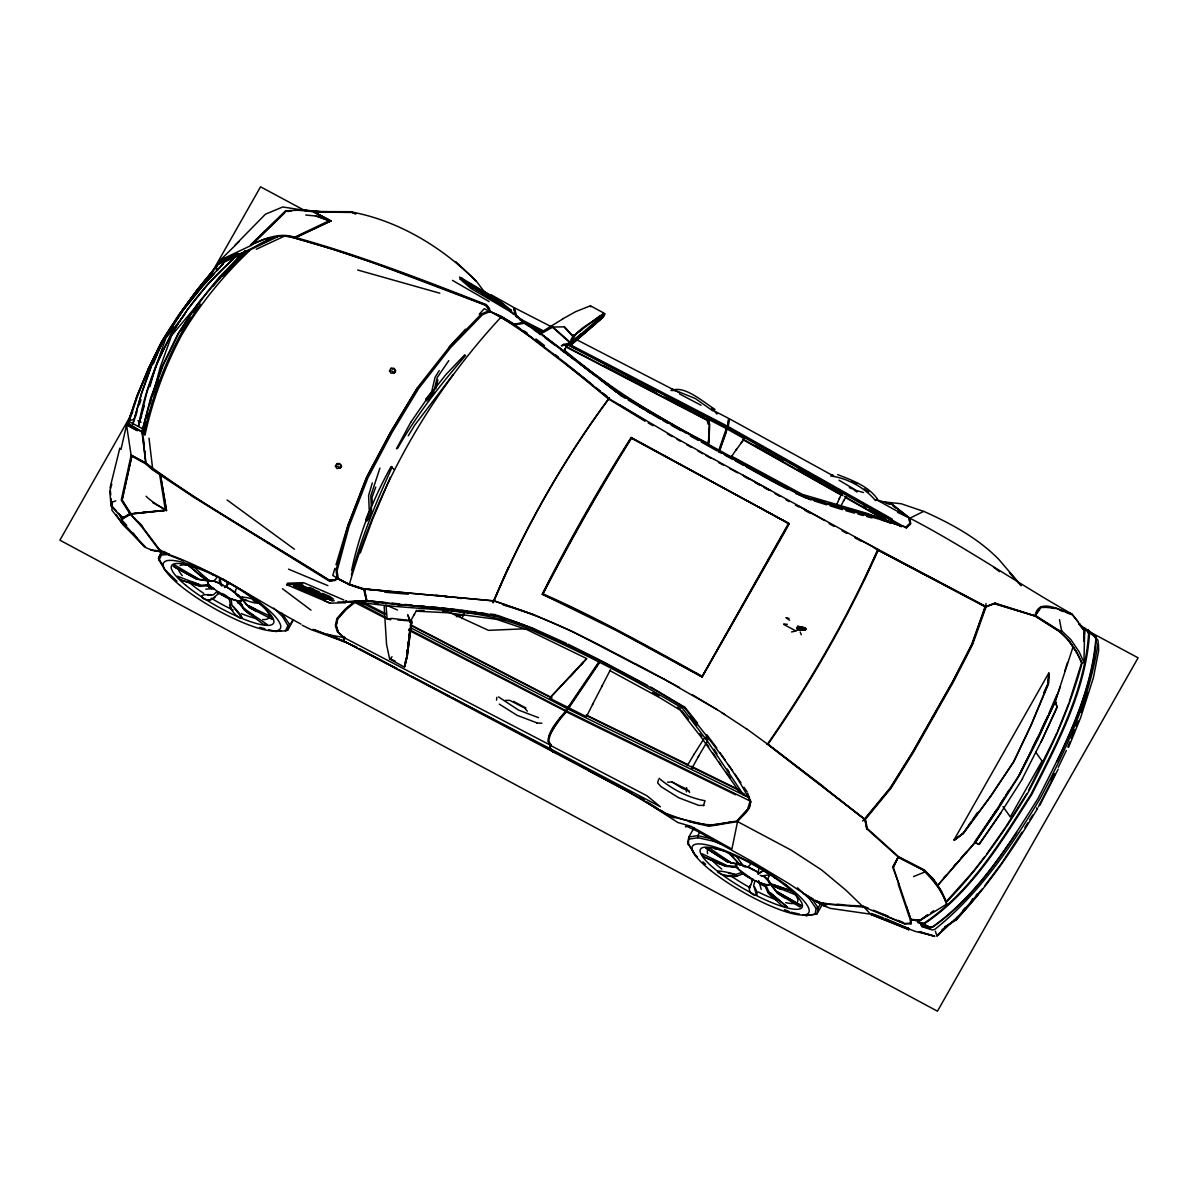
<?xml version="1.0" encoding="UTF-8"?>
<svg xmlns="http://www.w3.org/2000/svg" width="1198" height="1198" viewBox="0 0 1198 1198"><rect width="100%" height="100%" fill="white"/><g stroke="black" fill="none" stroke-linecap="round" stroke-linejoin="round"><path stroke-width="1.5" d="M985.924 603.537L986.074 606.742L994.879 603.597L1035.162 615.922L1059.092 631.136C1069.544 639.597 1076.658 651.308 1081.959 663.363C1069.829 708.407 1050.212 750.817 1028.393 791.893L1028.303 792.088C1004.568 831.247 978.586 869.209 946.435 902.019L945.821 902.094C941.089 889.785 933.796 878.299 923.493 869.958L898.26 857.034L866.918 828.941L864.776 819.147L767.499 743.898M893.453 867.382L898.26 857.034L892.645 866.978L899.039 884.528M1069.38 701.594L1081.554 663.063L1083.935 662.464L1084.654 630.657L1078.619 623.499L1095.511 637.336M877.505 499.162C868.475 486.074 851.973 480.233 837.657 474.618M832.7 474.693L831.547 474.872M411.303 624.353L411.468 620.684L391.866 618.438L387.149 618.962L385.996 605.065M962.788 833.778L954.192 840.112L963.716 833.044L990.836 796.206L1013.793 761.823L1031.283 724.985L1048.535 683.699L1048.939 673.246L1048.31 683.489L1031.104 724.805L1013.628 761.658L990.656 796.041L963.491 832.85L954.192 840.112L962.788 833.853L971.099 821.693M533.125 614.454L494.46 601.007L365.495 588.967L365.165 589.82L349.636 584.414L338.27 578.769L337.072 570.802L349.097 526.311L367.876 477.897L391.986 432.568L418.581 388.586L450.523 347.69L482.524 314.67L490.177 311.555L515.23 325.542L587.11 380.679M714.951 409.372C704.139 402.678 685.031 385.427 672.512 390.249M588.712 770.763L639.687 797.868L677.694 822.457L691.156 826.395L731.918 849.038L737.549 821.588C741.188 816.677 753.018 808.036 749.858 801.851L747.627 809.099L736.665 821.139L708.752 825.452L673.216 817.111L664.426 813.083L626.045 790.515L346.447 642.428L313.906 629.609M568.226 344.65L726.976 426.877L726.857 428.734M1084.804 628.037L1094.658 636.482L1095.87 638.938C1090.944 695.978 1063.749 747.866 1038.247 798.108L1038.052 798.467C1008.476 845.309 978.227 894.397 932.314 926.982L929.648 927.072L917.893 921.217L911.229 919.255L911.289 923.913L904.76 923.838L881.264 913.879M869.568 913.205L863.399 906.302L868.385 908.264M1083.606 638.055L1084.205 630.897L1078.619 623.499L1080.117 624.023M561.323 345.638L570.667 342.733L570.937 339.843L573.108 336.249L600.018 315.733L604.96 313.666L590.539 305.834L590.704 306.838M708.078 444.353L708.407 440.879M1083.621 641.454L1084.654 630.657M571.132 342.868C575.085 329.046 592.501 322.247 603.987 314.954L602.864 313.741M686.424 791.863L686.589 787.655M758.888 867.127L758.214 874.151L763.396 870.602L770.284 874.75L761.524 875.918M708.467 443.08L709.186 425.245L707.704 420.124L566.369 346.641M728.758 419.21L727.665 426.817L728.639 418.387L713.993 410.794M865.196 819.612L864.881 818.593L890.234 787.895L912.382 752.404L952.844 681.168L971.743 644.359L984.891 607.251L986.074 606.742M728.519 873.237L736.051 874.42L741.757 872.369L736.231 866.903L726.108 866.409L718.95 863.713L703.511 856.705L702.073 853.77L727.65 865.869L736.066 866.319L735.886 864.597L737.444 864.207L727.471 861.916L705.847 848.034L727.486 861.796M1022.328 778.73L1040.957 742.056L1056.936 707.299L1055.438 701.369L1019.483 774.537L975.172 842.718L979.29 844.38L1000.884 812.993M1047.591 683.234L1048.939 673.246M409.072 635.075L409.881 629.579M405.553 661.64L406.062 658.166M406.826 652.97L407.335 649.496M407.844 646.036L408.608 640.84L407.829 646.291M409.102 637.486L411.588 622.331L407.275 655.845L405.044 665.1M563.509 345.129L570.877 344.949L592.007 326.5M411.783 621.058L407.245 656.354L404.699 666.852L405.942 659.065M406.751 653.584L407.29 649.945M409.162 637.306L410.465 628.531M411.094 621.328L406.991 655.65L404.31 667.031L389.889 659.214L392.016 656.744M726.976 426.877L725.569 429.902M871.979 914.374L830.364 908.369L823.55 905.673L815.179 900.282L820.256 902.304M906.032 527.899L727.845 427.342L727.261 428.869M135.554 536.554L121.357 521.055L122.825 518.824L131.001 513.867L129.788 513.613L121.253 500.06L131.121 455.27L126.554 425.005L137.291 430.696M735.722 865.944L736.306 862.904M126.434 425.694L126.629 424.691L137.411 430.411L127.677 423.328L137.066 395.909L148.672 368.25M697.521 856.914L694.825 854.459L687.712 842.853L688.895 836.938L694.091 827.818M688.266 844.815L688.895 836.938L697.805 835.65L711.627 838.765M802.87 914.853L806.254 915.616L814.984 914.359L816.138 908.548L809.578 898.904L797.449 887.808M708.258 424.317L707.254 420.902L708.228 419.21L726.288 428.614L725.733 433.152L720.103 448.247M726.288 428.614L718.411 451.541M743.314 440.4L744.272 438.708L727.156 429.079L719.264 452.02M338.27 578.769L337.387 578.125L334.916 580.087L329.675 580.566L194.211 497.005L153.104 469.526L146.066 463.297L131.915 455.614L122.016 500.255L130.417 513.777L142.427 526.91L159.663 549.747M123.738 492.737L122.136 500.09L131.001 513.867L123.065 518.06L121.627 520.441L121.807 518.195L120.1 515.095M120.998 449.46L126.629 424.691M124.128 490.97L131.915 455.614L131.121 455.27L131.975 455.644M337.132 578.215L336.054 570.008L348.079 525.503L366.858 477.104L390.967 431.774L417.563 387.793M351.628 570.383C359.13 533.949 373.087 498.937 391.147 466.471L393.932 469.376M435.773 388.946L437.869 380.021M179.086 314.685L197.925 288.763L220.237 261.793L237.758 253.706L219.863 260.505L238.926 241.771M703.481 805.625L704.993 800.728C688.146 797.733 672.138 789.272 659.08 778.341M138.713 425.44C149.765 360.957 184.118 302.45 233.071 259.352M110.036 487.856L119.845 448.067M365.495 588.967L364.462 589.146L366.543 601.186L354.009 602.115L345.294 609.078L336.938 618.453L335.335 625.461L337.327 631.72L344.71 637.98L343.916 641.2L346.686 642.667L327.443 634.027M138.489 426.084L147.144 391.402L157.537 362.47L170.61 334.961L187.891 308.994L208.033 284.166L235.362 256.477M343.032 640.81L343.826 637.591L328.881 634.745L356.39 647.055M141.678 432.852L150.648 398.11L162.763 365.061L178.038 333.688L197.191 304.442L219.489 276.873L244.961 250.996L249.618 250.652C223.517 275.375 200.635 303.334 182.186 334.212L182.066 334.392C165.054 365.959 152.73 399.803 145.033 434.814L141.678 432.852L151.023 398.275L163.108 365.315L178.337 334.032C196.143 303.154 220.417 276.019 244.961 250.996M143.206 430.501L142.487 433.287L145.602 462.892L153.104 469.526M143.55 429.109L145.407 421.921M146.336 418.327L147.728 412.921M150.05 403.936L151.442 398.545M143.85 434.185C151.547 399.263 163.812 365.495 180.778 334.002L200.321 304.067M335.994 564.782L347.809 525.548L366.588 477.148L390.713 431.819L417.308 387.838L449.505 346.896L481.491 313.876L488.709 310.911L488.709 308.59L485.684 305.056C422.609 280.437 359.325 255.908 294.004 237.863C276.259 230.301 260.745 244.946 245.395 251.445L244.677 252.059M302.765 584.13L286.666 584.669L330.139 603.178L345.189 602.714L346.072 600.947M153.134 393.438L160.382 366.858L171.554 335.695M133.023 423.568L141.469 393.423L151.712 364.866L164.695 337.671L181.961 311.6L201.968 286.876L214.457 273.429M111.788 484.172L109.782 491.3L111.085 505.945L122.331 518.135L122.63 516.982L121.253 519.034L123.439 517.281M146.066 463.297L142.143 433.272L143.236 429.468M149.9 386.684L155.306 367.666L165.953 337.986L184.806 314.52M132.783 424.182L141.649 393.303L151.966 364.731L165.039 337.447L182.381 311.151L202.492 286.142L226.617 259.786M351.433 574.875C361.302 537.647 376.217 501.962 392.195 466.995M360.284 552.952L372.488 519.558L390.293 477.418M372.293 482.959L368.61 495.508L369.254 510.857L365.809 519.543L366.977 521.16M334.916 568.346L332.774 575.474L349.247 584.744L365.001 589.955M136.901 396.014L148.432 368.535L161.685 341.61L178.577 315.433L197.266 289.811L216.913 266.181L215.82 268.711M139.447 421.471L144.299 405.763M1064.812 670.985L1067.553 662.464M1081.195 712.166L1087.485 692.564M557.684 753.557L551.934 751.236L549.208 748.166L550.96 744.752L550.077 748.615L552.802 751.685L549.957 747.837L550.96 744.752L549.208 742.206M984.891 607.251L995.149 603.118L1035.162 615.922L1041.317 606.982L1055.932 608.24L1072.3 614.379L1078.08 621.732M135.269 417.114L136.991 411.902M139.268 404.939L140.99 399.728M379.946 468.089L370.826 495.777L371.455 511.127L368.011 519.827L365.809 519.543M142.487 432.074L127.916 423.119L136.946 396.044M129.085 421.606L136.946 397.916M349.247 584.744C378.179 484.965 430.696 392.749 501.453 316.706L515.425 325.062M757.99 873.701L763.396 870.602M750.757 801.941L748.346 808.95L737.444 820.959M750.772 863.234C749.514 868.295 742.625 868.161 741.203 863.444M986.029 606.952L972.611 644.524L953.713 681.333L913.25 752.584L891.102 788.074L865.495 819.222L867.247 828.477L898.5 856.615L923.928 869.718L933.437 878.958L937.615 885.367L974.843 842.568L997.724 808.964M1056.995 694.451L1049.044 713.095M1060.425 686.424L1055.243 700.98L1037.992 738.058L1019.273 774.627M1055.318 701.249L1073.064 646.815L1068.856 640.481L1059.661 631.675L1035.072 616.101L994.789 603.852M375.768 487.032L371.994 497.395L372.264 505.301M658.421 779.778L657.657 782.878L660.907 786.577L678.757 797.778L698.853 805.415L703.915 805.385M152.086 396.808L158.465 379.407M751.985 880.725L752.763 878.643M242.61 596.948C237.489 597.997 232.667 592.037 237.144 587.844M496.811 697.356L496.541 700.141M138.908 422.969L141.649 416.065M111.085 505.945L112.702 501.902L115.862 500.839M1057.49 731.574L1068.826 703.346M1068.616 747.223L1080.641 717.617L1093.37 677.843L1098.656 650.784L1098.446 643.985M1067.762 747.028L1069.874 741.832M1071.282 738.372L1074.801 729.717M1076.208 726.258L1078.335 721.076M153.314 363.907L162.584 341.235L168.049 333.823M946.435 902.019L941.718 891.417L937.15 884.693L941.029 891.282M749.873 887.134L752.868 879.542L739.106 869.748A16.113 3.579 29.6 0 1 736.725 865.241A16.098 3.579 29.6 0 1 742.101 865.166M137.5 396.253L148.267 370.452M750.667 884.858C743.868 893.319 763.98 902.513 754.381 886.79M493.127 602.294C523.466 529.905 562.446 461.02 609.198 397.961M493.306 602.639C523.661 530.13 562.686 461.125 609.527 397.976M492.977 602.639L508.356 567.238M836.024 506.17L839.648 497.889M164.261 552.667L160.906 552.877L158.495 558.178L159.064 560.14L164.47 569.29L176.99 581.27M159.064 560.14L161.445 554.959L160.906 552.877M268.517 629.639L275.69 631.436L285.543 630.822L287.909 625.641L289.961 624.997L292.537 620.429M285.543 630.822L287.55 630.298L289.961 624.997L281.904 613.226M1043.832 692.504L1047.366 684.897M237.953 253.437L220.147 260.176L251.37 245.35L250.562 244.931L285.468 210.863L302.21 209.979L282.728 206.984L265.432 214.202L235.048 245.186M1040.583 731.259L1047.561 716.284M1041.152 742.086L1057.16 707.269L1055.438 701.369M746.683 728.908L767.903 744.392C810.567 683.189 847.75 618.348 878.209 550.211L985.43 606.952M864.492 579.278L877.939 549.508L714.218 459.358M1056.831 733.236L1028.783 790.216M877.939 549.508C847.375 617.719 810.133 682.635 767.484 744.003M1057.055 761.614C1075.415 722.723 1092.95 682.096 1096.335 638.774L1095.107 636.093L1088.128 629.998L1087.035 630.268L1088.578 633.862C1084.909 691.351 1056.501 743.359 1031.193 793.915L1030.984 794.274C1001.049 841.071 971.383 891.282 924.422 922.954L920.468 923.598L922.071 926.668L932.149 929.933L934.665 929.468C978.661 894.621 1010.663 847.42 1039.37 799.8L1039.609 799.395C1066.04 749.798 1090.539 697.625 1098.222 641.439L1097.308 639.088M1058.328 767.304L1066.355 750.487M315.808 593.639L297.284 585.612L332.026 600.737L334.197 600.812M519.618 323.685L524.739 322.307L507.158 308.335M116.056 514.436L122.975 524.784L144.943 546.647L130.852 531.508L143.835 546.348C151.322 551.544 160.802 550.481 169.472 554.599L155.186 550.286M542.14 594.283C569.155 540.583 598.88 488.17 631.181 437.48L789.212 523.691L783.192 534.637L702.178 676.945L616.805 630.762L542.454 594.328C597.323 618.438 649.601 647.819 701.998 676.78L673.695 661.116M148.417 368.415L161.595 341.789M148.986 368.729L153.928 358.771M158.031 350.475L162.224 342.014L183.549 309.593M599.299 662.06L568.451 707.614L586.406 716.718L592.98 703.705M839.229 498.638L842.269 492.648M954.057 839.828L1048.714 673.141M1032.466 747.822L1037.483 737.923M1051.245 780.287L1054.584 773.728M1038.337 806.913L1055.094 773.998M1039.759 805.385L1058.193 769.116M216.973 577.017C210.878 590.419 193.986 568.196 188.625 565.77L204.798 578.739M601.621 686.828L610.441 669.742M592.456 704.619L602.145 685.915M631.451 438.228L789.212 523.691L631.316 437.839C599.464 488.694 569.844 540.942 542.454 594.328L543.068 593.879C570.353 540.807 599.839 488.844 631.451 438.228L631.181 437.48M840.532 506.679L843.886 500.315M152.835 502.741C183.728 519.573 153.554 504.463 146.096 496.227M781.336 889.59C776.244 887.433 762.946 881.758 770.119 874.974M944.623 927.132L955.465 920.423C987.466 886.924 1013.463 848.498 1037.288 808.935L1037.498 808.56M324.928 599.075L294.049 586.316L294.438 585.463L299.59 585.238M320.884 593.549L303.004 585.852L293.615 586.136L294.453 585.582L325.182 598.431L332.131 598.251M898.455 857.469L923.284 870.227C933.002 879.991 942.137 890.788 946.72 904.101L920.109 920.438L910.899 919.645L893.184 866.888L898.26 857.034M691.62 768.846L698.719 755.968M345.189 602.714L346.087 601.067M549.088 735.722L560.514 717.482L566.04 711.462L408.563 630.133M760.58 508.102L788.898 523.766L701.998 676.78L788.269 523.84M161.071 553.611L158.495 558.178L163.093 565.935M287.55 630.298L293.555 619.636M414.029 614.888L416.649 610.246M410.375 621.358L414.553 613.975M132.619 412.127L59.9 540.178L937.45 1011.187L1138.1 657.822L1085.418 629.534M210.848 274.342L260.55 186.813L305.011 210.668M340.726 464.689L340.696 467.939L336.863 468.523L335.395 466.127L336.818 463.626L339.708 463.521L341.625 466.321L339.768 468.418M394.861 369.373L394.816 372.623L390.997 373.192L389.515 370.811L390.937 368.31L393.828 368.19L395.744 370.991L393.887 373.087M565.935 347.42L566.894 345.743L563.674 344.066M572.509 341.355L601.201 316.661L602.714 313.996M461.724 618.512L464.435 613.72M568.451 707.614L549.747 698.284L550.706 696.592M568.556 706.386L565.83 710.654L408.743 629.264M569.005 706.73L565.83 710.654M569.424 706.82L566.714 711.088L750.757 801.342L749.858 798.991M586.406 716.718L587.364 715.041M797.748 626.314L805.326 627.917L805.415 629.115L805.311 630.073L797.748 629.639L796.835 627.947L797.748 626.314L805.326 627.917L805.91 629.01L805.311 630.073L797.748 629.639L796.356 630.627M884.948 918.402L909.282 928.809L908.743 929.753L870.811 914.403L871.35 913.46L883.255 917.788M871.859 915.527L872.399 914.583L877.64 916.185M908.743 929.753L907.59 928.809L908.129 927.866M699.527 832.61L697.805 835.65L698.149 837.746L713.409 841.191L721.705 844.41M820.78 903.352L818.189 907.904L817.006 913.819L814.984 914.359M823.071 903.202L817.006 913.819L806.254 915.616M564.707 349.546L566.894 345.743M565.216 348.633L563.869 350.999L569.514 355.372M971.009 901.66L972.761 898.605M582.333 329.375C578.454 331.621 569.709 338.72 572.614 343.317L602.25 317.829L603.987 314.954M498.638 300.279L511.246 310.252L510.408 311.705L470.724 288.284L460.152 279.104L460.901 277.831L462.443 278.565M698.299 756.702L707.179 741.577M510.318 311.69L511.246 310.252M1035.072 615.308C1039.175 596.933 1061.039 611.205 1071.656 613.855L1078.724 622.78M1035.162 615.922L1040.238 607.326L1044.297 607.521M495.268 298.976L466.891 281.949L466.456 282.668M687.323 765.657L694.316 753.827M563.03 344.739L571.88 344.275L602.983 317.47C610.336 307.931 590.943 322.621 591.378 322.532M408.263 435.832L414.822 425.02L453.144 374.57M843.467 501.049L846.207 496.556M770.614 893.124L787.385 907.126L768.846 891.626L765.732 884.873L770.823 884.948L777.382 893.139L800.039 907.036L801.118 905.403L777.951 892.255M161.67 341.819L161.805 341.43C178.637 313.127 198.838 287.146 220.133 262.122L243.059 252.778M1021.969 832.176L1001.618 863.309L984.531 886.011M1024.904 827.504L1027.854 822.816M1029.816 819.702L1032.766 815.014M693.897 754.575L704.274 738.178L706.805 739.436M1000.195 804.113L1004.134 797.883M1006.11 794.768L1009.06 790.111M1022.538 778.76L1000.689 812.978L978.796 844.5M1006.095 826.32L1026.791 793.735M439.217 370.586L435.054 377.295L431.699 391.566L426.024 398.964L426.877 400.956M375.992 601.651L366.768 600.587L343.347 601.74M180.943 330.888L189.973 317.111M192.968 312.528L196.981 306.403M502.576 304.292L468.328 284.315L489.383 296.834M1016.728 832.625C993.142 867.681 967.52 902.798 932.523 927.252L929.648 927.462L920.468 923.598M1005.062 827.863L987.002 853.62M121.357 521.055L121.926 520.202L126.748 525.338M974.408 842.314L996.227 810.282M448.801 360.628L437.21 377.58L433.661 392.3L428 399.698L426.024 398.964M972.252 820.076L977.523 812.409M950.523 923.928L952.2 921.487M731.154 457.157L736.665 449.025M736.141 449.939L744.272 438.708M567.822 707.674L599.479 660.982M568.706 708.123L600.363 661.431M867.247 828.477L866.783 829.196L865.016 819.372L862.485 820.93M121.926 520.202L120.908 521.639L137.081 538.546L133.412 533.155M215.026 597.143C208.602 605.334 190.332 592.845 211.597 594.867M1068.361 640.076L1076.703 652.356M186.843 305.071L195.633 293.016M225.823 586.346L224.475 587.454L229.717 583.082M170.176 330.933L173.381 326.59M225.209 587.499C233.296 581.075 212.84 572.434 221.435 585.552M984.756 856.57L973.465 871.275L945.821 902.094L946.72 904.101M171.628 335.5L201.249 300.144M213.244 286.008L224.026 273.503M864.612 819.447L890.473 787.999L912.621 752.509L953.069 681.258L971.982 644.464L985.52 606.517L874.285 548.025M966.786 851.493L960.916 858.307M975.007 842.658L937.72 885.532M741.188 442.721L743.748 439.621L842.898 495.583M197.835 290.006L212.735 272.365M964.884 909.192L967.984 905.703M957.756 916.425L955.375 919.21L956.423 919.765L977.882 894.726L976.834 894.157M962.533 910.854L964.914 908.069M580.745 664.98L583.097 662.299M586.166 659.05L550.271 697.371L410.36 625.146M982.405 888.856L954.926 920.184L944.488 927.252M523.226 322.876L524.41 322.457L527.569 324.269L544.566 336.383L622.496 395.235L686.843 432.643L803.573 496.152C835.59 507.608 870.242 512.25 901.225 526.341M943.635 877.879L946.106 875.094M953.503 866.708L955.974 863.908M581.015 664.77L583.471 662.015M965.618 898.904L969.212 894.846M338.3 578.409L337.267 577.616L334.676 579.832L329.42 580.251C268.097 541.316 203.9 506.26 145.602 462.892M565.411 711.387C558.253 720.193 548.789 729.597 547.92 741.367L550.211 745.081L344.71 637.98M449.235 346.941L465.498 329.195M479.245 314.176L484.247 308.725L501.453 316.706M216.958 270.733L223.187 264.009M216.913 266.181L215.895 267.454L217.527 270.209M570.173 676.675L574.875 671.674M863.399 906.302L822.382 903.606L814.655 900.716L789.183 883.81L751.026 860.913L697.955 831.517L687.143 826.44L685.391 826.65L689.419 825.871M242.655 254.38L218.336 264.249M671.704 389.35L672.872 389.065M248.375 250.127L222.903 276.019M230.256 267.184L245.755 251.415M230.974 267.109L233.61 264.444M877.011 499.955L891.267 504.014L908.968 517.701L909.911 523.316L905.988 526.895L906.452 527.749L910.076 524.125L909.162 518.554M549.747 698.284L586.825 658.63L526.865 629.594L496.511 619.321L447.767 612.762L416.125 611.16M524.589 323.205L524.739 322.307L514.017 324.164L501.453 316.422L488.709 310.911L488.904 308.889L485.939 305.4L374.27 263.066L334.631 249.708L294.648 237.998L285.633 236.126L279.583 236.171M251.236 245.5L284.72 212.825M716.464 413.849L717.677 413.624M948.636 924.871L937.016 936.132L935.353 931.205M219.863 260.505L220.657 259.756M947.304 925.979L936.866 935.728L957.457 917.234M906.452 527.749L910.765 523.811L909.851 518.18L891.941 504.059L886.685 503.31M571.042 342.239L581.24 333.838M252.943 614.649C249.334 612.148 235.078 603.777 242.79 599.554M385.771 618.408L354.833 602.474L346.222 609.542L337.806 618.917L336.189 625.955L338.195 632.2L343.841 637.68M814.655 900.716L823.55 905.673L826.56 906.107M337.267 577.616L335.036 580.042L329.675 580.566M920.109 920.438L927.671 915.047M930.696 912.891L933.721 910.72M217.302 593.504L219.279 592.111M927.522 914.898L919.899 920.244L912.532 919.48M291.054 210.578L285.633 211.387L251.43 244.602C264.683 238.672 279.868 232.083 294.513 237.249L294.648 237.998L331.142 220.851L313.097 211.477L303.349 210.129L320.899 211.612L349.816 211.702L355.102 213.768M562.91 318.878L539.16 333.508M663.632 679.071L572.045 631.331L534.578 614.978L494.025 600.842L364.462 589.146C361.961 589.251 343.197 582.647 337.701 578.559L335.006 580.521L329.27 581.09L193.911 497.305L152.685 469.901L145.302 463.611L131.436 455.944M904.385 923.493L911.169 923.164L910.75 919.285M122.331 518.135L129.788 513.613M298.242 585.403L297.359 585.672M941.957 929.633L944.503 928.061M223.771 585.478L221.525 585.762L219.983 578.604M573.183 336.848L563.914 326.859L552.922 327.039L539.669 334.452M563.225 318.593L575.504 311.735L589.85 305.999M247.492 251.161L277.786 236.665M744.138 794.184L743.059 794.723L749.499 797.299M294.648 237.998L331.142 220.851M294.513 237.249L329.869 220.402L312.618 211.447L297.778 210.249M256.297 249.274L284.914 235.916M220.237 261.793L243.209 252.449M809.578 898.904L811.495 898.066L818.189 907.904L816.138 908.548M273.743 608.105L282.503 616.506L284.45 615.667M250.517 245.021L264.833 238.971L277.637 236.71M240.439 601.561L242.325 599.764L249.019 607.296L272.246 619.411L271.092 616.7L246.833 604.975L241.951 598.865M913.595 876.547L924.557 872.114M570.533 343.152L561.832 345.878M995.149 603.118L985.879 606.502L855.402 537.453M207.943 600.348C218.47 598.042 216.748 587.185 229.192 598.221L230.974 608.27M703.511 856.705L725.988 866.244M524.424 322.951L542.305 334.931L620.609 394.696L686.05 433.017M514.96 325.766L514.676 324.598L516.428 324.089L525.593 323.31M275.69 631.436L280.841 630.702M516.083 324.448L514.676 324.598L515.23 325.542L514.017 324.164M975.172 842.718L979.125 844.305M791.564 631.945L795.951 630.972L783.896 624.532M805.91 629.01L796.835 627.947M976.19 895.056L977.882 894.726M877.52 499.072L875.468 500.524C864.642 487.616 847.45 478.152 830.753 476.01M725.119 822.936C705.922 828.357 686.154 820.585 668.11 814.221M728.639 822.367L732.173 821.798M1087.305 631.211L1096.08 636.947M689.434 839.004L698.149 837.746M229.582 604.885C232.187 616.985 253.527 627.258 233.101 606.398M134.296 513.463L137.575 513.058M130.417 513.777L165.354 510.123L159.693 474.663M130.717 514.152L164.291 510.528L157.058 511.142M166.148 510.333L142.023 512.759M287.565 211.492L290.964 211.148M213.723 588.532L205.786 589.161M736.74 876.217C724.461 878.793 701.968 865.42 733.925 874.001M198.853 584.384L177.364 576.208L180.778 579.967L200.635 586.286M209.44 580.102L199.467 579.503L189.988 574.411M207.958 595.406L213.274 594.897L217.033 591.453M142.517 512.444L149.78 511.801M161.445 554.959L169.652 554.449M385.606 617.359L354.937 601.171L367.052 600.767M389.59 658.75L390.922 658.855L389.59 658.75L386.55 644.404L384.169 606.458M294.034 586.196L303.124 585.912M128.53 423.298L127.916 423.119M527.375 628.68L488.485 630.358L449.954 612.627M667.556 782.174L671.793 781.995L686.948 789.257L689.674 792.387M355.641 601.411C414.014 611.864 476.909 605.17 532.212 630.343C583.905 653.195 634.311 679.146 682.62 708.452L708.407 742.49L743.284 794.499L749.229 797.329L747.642 793.166M352.452 601.591L366.543 601.186L363.638 588.982M954.282 919.809L956.423 919.765M325.946 599.18L333.613 599.09L320.525 593.414M705.877 848.139L709.306 847.989L730.975 862.695M737.893 867.637L730.87 866.723M460.152 279.104L460.99 277.816L501.273 301.806M505.496 700.366L509.704 700.351L524.634 708.003L527.315 711.178M238.821 596.245L238.013 596.005M337.806 601.995L354.009 602.115M670.925 390.473L675.612 390.563L695.319 398.515L712.75 410.839M764.294 876.008L760.236 875.424M536.884 723.023L541.885 723.203M787.311 624.338L783.792 623.918M418.506 610.351L424.092 610.636M442.691 611.564L448.277 611.849M408.368 594.223L384.783 592.216M1083.935 662.464L1079.203 651.907L1070.802 639.567L1061.608 630.762L1059.361 630.612L1035.776 615.652M374.719 603.133L378.254 603.388M389.515 370.811L392.105 371.006L393.004 372.623L395.31 370.601M335.395 466.127L337.986 466.321L338.869 467.954L341.19 465.917M826.44 903.442L821.948 902.978M837.522 904.295L843.078 904.73M854.159 905.583L857.858 905.868M863.354 907.036L822.786 903.876L815.059 900.986M397.811 619.965L411.393 621.043M306.718 211.073L312.109 211.507M317.5 211.956L350.67 212.465M303.349 210.129L321.438 211.672L351.463 211.971C398.694 220.702 442.287 247.312 476.04 280.991M1051.559 608.18L1055.198 608.509M392.135 603.238L399.458 603.912M404.954 604.436L412.292 605.125M417.788 605.634L425.11 606.323M430.606 606.847L437.944 607.536M305.775 215.026L315.688 216.014L330.468 221.136L315.823 215.7M379.571 601.995L386.729 602.699M397.901 604.93L401.6 605.289M387.972 591.393L364.881 589.027L349.636 584.414M881.294 501.648L901.121 503.729L923.643 511.396L909.851 518.18C965.528 547.052 1017.027 583.097 1071.656 613.855M723.517 875.304L736.635 876.247L743.404 873.627C747.672 878.853 783.447 894.008 763.62 876.397M441.568 607.985L447.004 608.659M450.628 609.108L457.876 610.007M461.5 610.456L466.935 611.13M470.559 611.579L475.995 612.253M479.619 612.702L485.055 613.376M490.491 614.05L495.927 614.724M495.807 615.233L366.768 600.587M447.094 609.992L452.634 610.681M456.333 611.145L461.874 611.849M465.573 612.313L471.114 613.002M474.812 613.481L480.353 614.17M484.052 614.634L489.593 615.338M493.291 615.802L496.975 616.266M444.892 596.439L450.433 597.158M863.503 492.543L856.555 490.566L839.019 480.218M435.997 595.151L452.41 597.308M457.876 598.027L461.529 598.506M885.966 503.205L891.267 504.014M242.685 597.188C259.472 598.221 266.39 608.958 241.502 598.446M768.622 880.455L776.019 891.087L801.013 905.553M409.956 622.436L411.513 622.72M156.249 551.245L150.559 549.957M932.718 716.554L933.586 716.718M932.508 716.913L933.377 717.093M386.954 618.662L390.623 619.426M387.149 618.962L390.563 619.68M741.562 864.537L730.945 862.845L722.858 857.768M725.464 865.525L729.073 866.334M785.828 617.689L789.003 618.408M791.009 912.172L799.485 914.089M906.931 527.315L803.723 497.14M688.865 821.618L708.976 826.276L737.549 821.588L791.309 850.206L821.678 869.988L845.938 890.189L863.009 906.706L904.76 923.838M772.965 884.588L791.593 890.893L795.487 894.756L774.926 886.535M355.881 602.055L364.746 604.271L384.543 614.394M259.547 627.408L264.923 628.74M354.937 601.171L364.596 603.897M787.161 907.185L781.98 905.793L767.843 892.375M840.292 507.068L845.578 508.521M357.693 270.014L439.831 293.211M845.848 510.692L854.548 513.118M858.038 514.077L863.264 515.529M866.738 516.503L871.964 517.955M295.577 237.533C360.583 255.518 423.508 280.077 486.268 304.606L489.473 308.5L489.802 310.701M188.625 565.77L194.271 567.328L207.688 579.607M810.941 499.925L795.682 493.501M814.43 501.004L826.65 504.792M830.139 505.87L842.359 509.659M812.379 498.593L824.553 502.411M828.043 503.504L833.269 505.137M934.62 936.522L919.3 931.67L934.68 936.117L914.898 931.295L887.703 920.304M503.175 604.975C549.762 618.123 592.576 641.319 635.18 663.812M743.419 865.6L746.04 866.439M921.606 925.784L929.843 928.51M791.623 891.102L771.677 884.079M343.721 636.887L344.575 637.186L343.916 641.2L549.208 748.166M345.788 642.263L310.567 629.399L302.255 625.236M882.237 520.231L890.593 523.062M246.683 600.318C242.73 602.534 232.262 589.057 240.019 596.514M180.778 579.967L200.485 586.331L209.59 585.612L219.369 592.845L229.028 598.027L238.462 601.096L240.933 600.572L241.367 599.389L239.151 596.349L230.525 589.581A16.098 3.579 29.6 0 0 225.823 586.721M191.785 582.033L201.309 585.238L208.752 584.714L206.88 580.731L196.532 579.128L174.758 567.148M870.811 914.403L907.59 928.809M497.664 615.353L532.436 628.066L566.519 643.416M532.271 628.561C480.488 605.185 422.265 608.794 366.992 601.201L364.462 589.146M500.39 617.509L505.511 619.381M300.938 624.083C257.899 601.052 217.257 572.449 171.044 555.303M335.5 637.725L313.112 629.429M1060.125 610.336L1063.405 611.549M1066.684 612.762L1071.611 614.589M917.593 922.505L922.76 924.452M926.204 925.755L929.648 927.072M689.209 791.039L682.516 788.479L672.093 781.95M525.937 707.973L513.478 701.399M538.516 717.677L518.434 710.025L498.503 696.892M537.243 722.993L517.162 715.341L499.296 704.139M784.376 909.611L789.347 911.528M873.372 910.21L888.302 916.215M183.623 560.904L169.667 555.378L158.301 548.984L141.888 526.865L130.642 514.556M214.337 581.12L222.064 584.399M804.412 497.215L775.151 482.33L653.584 414.493M852.182 481.716L857.109 483.707M849.322 487.616L852.617 488.934M701.04 405.253L679.506 393.917M898.2 920.334L903.157 922.4M740.02 864.701L729.417 853.44L736.246 856.27A58.522 12.864 29.7 0 1 801.267 908.204A58.522 12.864 29.7 0 1 716.464 870.377A58.522 12.864 29.7 0 1 736.261 856.136L743.464 866.139M288.538 569.155L327.863 585.627M294.349 585.777L326.455 599.195M248.525 605.859L255.459 609.333M351.463 211.971L356.031 213.888M311.69 593.729L324.778 599.225M324.119 600.542L330.139 603.178M300.443 585.388L331.457 598.671M387.643 605.769L397.496 610.007M309.084 587.394L313.861 589.446M309.878 587.904L319.372 591.977M322.562 593.354L330.648 596.814M288.194 585.448L286.681 584.789L287.475 583.201L303.573 582.662L343.826 599.973M297.284 585.612L332.026 600.737M143.91 433.077L127.916 424.377M532.062 628.486L599.899 660.607L656.774 690.932M654.662 807.422L674.085 817.83M743.928 793.75L739.151 791.549L701.369 737.414L680.015 710.04L659.933 697.805L609.917 670.64M261.733 604.78L253.063 600.542M543.068 593.879C597.667 617.913 649.645 647.294 701.833 676.061M501.093 303.004L468.568 283.941M923.838 511.381C950.987 523.586 977.808 537.992 998.832 559.436L1021.13 585.478M897.497 512.31L908.968 517.701L876.307 499.626M137.92 420.738L141.109 422.265M975.217 842.389L998.039 809.189L1019.872 774.552L1038.262 738.327L1055.243 701.474M586.181 714.981L687.996 764.653M586.915 715.82L739.66 790.635M749.424 797.823L568.137 709.111L410.914 627.902M747.851 866.768L757.72 871.919M747.911 867.217L752.733 869.583M691.321 766.271L738.312 789.482M735.572 794.813L566.295 711.837C559.152 720.657 549.657 730.046 548.789 741.817L550.406 745.381L647.01 795.801L660.383 806.778L550.077 748.615M143.326 429.109L129.01 421.546L128.86 420.738L134.745 419.225M568.122 644.21L600.153 660.143M208.602 580.386L203.435 576.118M390.937 368.31L393.034 369.373M336.818 463.626L338.914 464.689M550.915 326.5L514.466 307.811L516.817 317.215L544.491 331.457M575.759 339.229L679.386 392.764M410.495 624.742L552.083 697.82M364.611 602.923L385.591 613.661M568.915 344.036L727.396 426.129M521.969 320.839L543.443 331.891M327.294 219.504L330.618 221.211M542.784 331.951L520.097 320.001M567.448 344.739L727.71 428.09L901.525 526.386M529.875 326.545L541.137 332.385M603.478 365.57L656.534 393.034M627.887 378.239L654.123 391.836M665.594 397.796L703.301 417.338M566.085 346.986L709.081 421.337M774.971 482.779L787.715 489.383M664.486 397.167L708.213 419.899M877.49 549.732L939.382 582.258M196.592 579.038L173.141 566.325L174.579 564.902L197.296 578.364M854.998 537.857L861.422 541.241M601.725 660.982L647.564 685.376M131.211 455.135L145.228 462.638M359.655 648.777L397.092 668.589M400.342 670.311L408.488 674.624M411.738 676.346L415.002 678.068M416.619 678.922L449.175 696.143M452.425 697.865L494.325 720.028M503.729 725L516.907 731.978M520.217 733.715L528.453 738.088M530.07 738.941L534.937 741.517M543.023 745.8L551.11 750.083M560.978 755.309L575.804 763.201M579.098 764.953L593.849 772.785M597.098 774.492L616.551 784.81M619.785 786.532L632.334 793.226M659.634 418.147L662.883 419.884M677.514 427.701L680.764 429.438M731.664 456.243L802.45 494.415L867.202 513.418L895.071 524.05M635.344 663.632L679.521 687.472M650.724 687.068L684.687 707.105M652.596 692.684L658.87 696.053M663.632 678.952L717.228 709.635L746.683 729.013M718.53 451.676L721.66 453.398M724.805 455.105L732.637 459.403M735.782 461.125L743.629 465.408M718.725 462.548L723.427 465.124M729.702 468.553L737.534 472.836M834.003 476.235L729.507 418.851L728.264 426.608L892.166 519.048M718.86 451.092L775.316 482.18M829.121 523.646L833.973 526.311M842.059 530.759L846.911 533.424M249.109 607.221L256.237 611.489M798.871 506.32L824.613 520.501M805.011 510.393L809.818 513.044M521.25 320.705L524.41 322.457M392.435 659.694L395.445 661.356M746.758 467.13L773.414 481.91M742.446 474.917L770.658 490.566M743.793 476.28L748.495 478.886M754.755 482.36L759.457 484.965M764.159 487.571L768.861 490.177M313.097 211.477L322.532 216.718M680.404 440.505L714.218 459.463M686.694 444.743L691.516 447.423M697.94 451.017L702.777 453.713M705.981 455.495L710.803 458.19M163.797 551.439L169.472 554.599M690.452 436.012L698.254 440.37M701.369 442.107L716.973 450.807M491.09 294.738L513.598 307.347L516.143 316.616M754.785 445.327L783.387 461.395M775.121 493.696L779.808 496.331M786.068 499.836L789.197 501.603M795.457 505.107L798.587 506.874M742.625 439.486L839.469 494.145M659.843 418.791L628.306 400.087M663.078 420.618L667.945 423.358M671.179 425.185L680.913 430.666M799.53 470.529L817.321 480.593M873.911 512.624L885.232 519.034L869.314 510.004M797.539 469.376L842.149 494.579M680.389 440.609L608.869 398.605L566.654 363.982L514.676 324.598M862.934 506.38L866.124 508.192M844.515 496.496L891.537 523.182M845.923 497.799L889.815 522.687M648.208 422.969L653.015 425.694M667.436 433.886L672.243 436.611M677.05 439.337L680.254 441.149M163.557 476.415L160.307 474.573L166.507 510.782M901.285 526.776L896.883 523.84L897.017 524.949L896.943 523.9M774.118 877.46L775.705 878.374M452.5 280.392L489.158 301.596M657.852 808.605L647.429 802.091M660.757 810.297L663.677 812.004M211.687 574.127L213.139 574.965M485.28 294.334L498.668 302.166M489.009 296.73L501.213 303.933L495.942 299.814M491.285 298.691L505.93 307.347M484.157 294.858L487.107 296.595M488.574 297.463L500.599 304.577L497.125 301.656M481.821 293.645L489.233 298.017M490.701 298.886L502.426 305.819M803.918 893.648L813.577 899.339M497.784 302.33L468.837 285.169L468.688 283.941M481.252 289.841L495.643 298.467M620.474 395.385L625.176 398.215M656.714 690.887L684.762 707.913M692.055 694.541L717.213 709.74M645.003 421.157L608.988 399.308L566.804 364.806M677.439 707.239L680.524 709.126M142.727 433.421L145.033 434.814M226.108 586.466L235.332 592.396M501.318 317.275L532.002 337.746M638.848 406.137L643.581 409.057M646.74 410.989L649.885 412.936M619.052 404.535L645.018 420.603M786.936 618.378L789.617 620.279M162.194 475.411L166.507 478.152M639.927 797.284L644.419 800.174M777.427 893.034L784.39 897.721M721.84 712.585L724.925 714.607M726.707 851.973L732.847 856.031M524.245 331.022L527.18 333.014M536.015 338.974L544.491 345.593M252.778 614.769L267.049 624.338L263.29 624.263L244.602 610.052M471.488 286.996L460.901 277.831M466.801 281.934L472.776 287.146M864.372 488.844L868.73 491.929M854.069 489.967L856.974 492.019M711.792 408.458L716.464 413.31M524.649 323.22L529.022 326.32M533.395 329.435L540.702 334.601M518.989 318.638L524.679 322.696L515.275 314.834M472.371 287.879L467.774 283.896M471.458 287.505L464.899 281.755L498.623 302.6M747.672 860.838L748.525 861.452M489.009 310.746L489.997 311.585M227.096 500L294.453 549.223M560.679 349.666L563.539 351.763M545.09 337.836L555.363 345.518M562.701 350.999L574.441 359.789M930.681 928.225L921.547 923.119M993.591 567.253L999.491 571.671M542.649 335.41L620.834 395.055M459.478 277.008L466.606 282.369M282.473 588.727L311.001 610.141M766.855 743.823L864.791 819.402M599.659 378.538L605.514 383.016M767.304 743.793L823.4 786.517M589.551 371.275L592.486 373.536M614.574 390.548L621.927 396.224M564.378 350.086C608.359 387.583 657.403 417.713 708.812 443.799L709.71 424.332L708.228 419.21M579.413 363.024L586.481 368.475M577.376 361.976L596.05 376.457M598.925 378.688L616.161 392.046M488.709 310.911L489.742 311.705M590 382.956L592.905 385.217M595.81 387.493L600.153 390.892M603.058 393.154L607.401 396.553M892.81 505.736L895.535 507.877M898.26 510.019L900.986 512.145M590.659 383.345L570.787 367.546M823.011 786.547L863.174 818.309M485.924 305.4L488.964 308.979L489.113 310.941M764.264 876.367L767.828 879.257M555.558 354.833L558.328 357.139M213.499 588.712C202.192 581.12 210.668 578.32 219.069 583.426A16.098 3.579 29.6 0 1 223.801 585.627M250.008 614.499L244.422 609.902L239.181 601.501L231.139 599.09L231.873 605.005L241.966 617.913M509.584 310.896L513.508 314.325M552.922 327.039L570.667 342.733M552.443 327.234L570.128 342.898M684.283 707.479L684.612 707.778C707.823 738.223 733.925 767.858 750.727 802.375M1072.569 646.366L1077.212 652.805L1081.959 663.363M1009.42 572.464L1021.07 585.702M1009.704 572.944L1018.914 583.336M1093.37 635.509L1088.128 629.998L1089.461 633.967C1085.702 691.471 1057.34 743.509 1032.002 794.079L1031.807 794.424C1001.872 841.251 972.162 891.432 925.23 923.179L920.992 924.332L922.071 926.668M702.912 861.856L705.607 864.312M455.569 261.493L476.43 281.275L484.007 291.354M571.536 342.194L572.614 343.317M771.916 896.853L767.903 892.54L764.369 884.513L754.965 880.62L753.677 885.577L756.567 895.25M573.198 334.946L574.261 336.099M111.055 498.578L111.669 505.766L116.73 511.232M119.261 513.972L123.065 518.06M137.965 521.489L142.622 526.551M564.378 326.635L573.108 336.249M601.201 316.661L602.25 317.829M1036.599 807.841L1037.408 808.755M571.236 342.403L572.27 343.571M729.537 853.635L740.094 864.896L745.59 865.825M572.854 335.335L573.887 336.533M244.692 610.216L237.429 601.261M684.942 707.344L697.595 723.158M706.805 734.674L716.778 747.956M681.647 710.564L688.401 719.219M699.632 733.625L701.878 736.5M690.033 716.404L696.712 725.269M705.622 737.07L707.853 740.02M726.033 772.141L730.361 778.011M1035.806 752.209L1042.02 761.029L1010.288 816.916L1003.025 806.628M719.953 752.524L725.224 760.146M728.384 764.713L732.607 770.808M734.718 773.848L740.918 782.818M744.018 787.296L747.118 791.773M687.712 842.853L694.825 854.459M706.85 743.943L708.842 746.923M712.825 752.868L715.82 757.331M718.8 761.793L720.792 764.758M714.038 749.154L717.078 753.737M727.231 769.056L729.253 772.111M932.778 878.868L936.941 885.232M354.833 602.474L354.383 601.755L346.057 608.884L337.686 618.168L336.084 625.161L338.076 631.406M282.503 616.506L287.909 625.641M118.662 513.193L122.196 519.618L120.908 521.639L111.953 510.288L111.953 501.872M407.784 614.634L411.124 623.873L408.024 615.622M801.252 634.745L800.234 631.99M513.702 308.171L515.649 315.883M665.13 812.843L665.519 813.936M906.242 905.793L910.899 919.645M761.254 889.38L758.648 880.62M898.2 884.139L910.195 919.555L910.555 923.568M164.006 567.493L164.47 569.29M1059.481 619.636L1061.608 630.762M160.592 475.247L166.492 510.213M149.016 438.183L152.655 468.837M910.735 919.165L911.169 923.164M143.446 438.588L144.045 444.293M144.748 450.942L145.198 455.105M110.456 491.27L110.74 494.999M713.349 839.154L713.409 841.191M708.827 430.846L708.872 434.05M463.177 614.844A42.439 16.817 -66.1 0 1 454.087 613.69M463.252 613.975A44.925 17.805 -66.1 0 1 456.378 616.685M228.758 598.641A57.983 12.879 29.6 0 1 220.791 594.193M211.402 588.458A57.983 12.879 29.6 0 1 208.437 586.526M269.161 616.82A51.754 11.501 29.5 0 1 262.691 619.561M256.132 618.527A51.754 11.501 29.5 0 1 241.397 613.631M233.191 610.037A51.754 11.501 29.5 0 1 211.222 598.191M203.84 593.474A51.754 11.501 29.5 0 1 188.146 581.524M182.291 575.639A51.754 11.501 29.5 0 1 178.472 569.2M180.119 565.546A51.754 11.501 29.5 0 1 187.053 565.112M257.974 601.681A51.754 11.501 29.5 0 1 269.086 615.263M242.595 605.02A47.531 10.587 29.4 0 1 237.414 602.759M229.402 598.88A47.531 10.587 29.4 0 1 218.171 592.681M211.941 588.832A47.531 10.587 29.4 0 1 205.816 584.744M764.294 886.026A57.983 12.923 29.6 0 1 759.427 883.57M795.727 903.112A51.754 11.366 29.7 0 1 785.753 902.648M777.023 900.057A51.754 11.366 29.7 0 1 758.154 891.926M750.277 887.793A51.754 11.366 29.7 0 1 730.286 875.439M721.795 869.119A51.754 11.366 29.7 0 1 712.301 860.464M707.659 853.665A51.754 11.366 29.7 0 1 708.437 849.562M714.577 848.678A51.754 11.366 29.7 0 1 723.293 850.505M785.004 884.319A51.754 11.366 29.7 0 1 789.377 888.137M794.229 893.214A51.754 11.366 29.7 0 1 797.643 901.555M765.417 886.146A47.531 10.423 29.7 0 1 758.993 882.971M752.599 879.527A47.531 10.423 29.7 0 1 741.592 872.923M752.733 869.583A16.128 3.579 29.6 0 1 757.57 872.249M410.764 422.265L396.478 448.771L397.616 448.322C416.619 414.912 440.55 384.618 465.558 355.536L464.719 354.818L445.821 374.645L428.405 396.733L410.764 422.265M804.113 627.872L804.113 630.043L805.415 629.115L804.113 627.872M330.393 221.091L327.234 219.459L330.393 221.091M505.271 306.059L497.964 300.593L505.271 306.059M179.595 585.103A66.968 14.9 29.4 0 0 278.4 630.208A66.968 14.9 29.4 0 0 207.763 571.731A66.968 14.9 29.4 0 0 179.595 585.103M185.675 585.208A58.522 12.998 29.5 0 0 271.961 624.622A58.522 12.998 29.5 0 0 210.159 573.483A58.522 12.998 29.5 0 0 185.675 585.208M710.654 870.452A66.968 14.75 29.7 0 0 807.766 913.745A66.968 14.75 29.7 0 0 733.446 854.189A66.968 14.75 29.7 0 0 710.654 870.452"/></g></svg>
